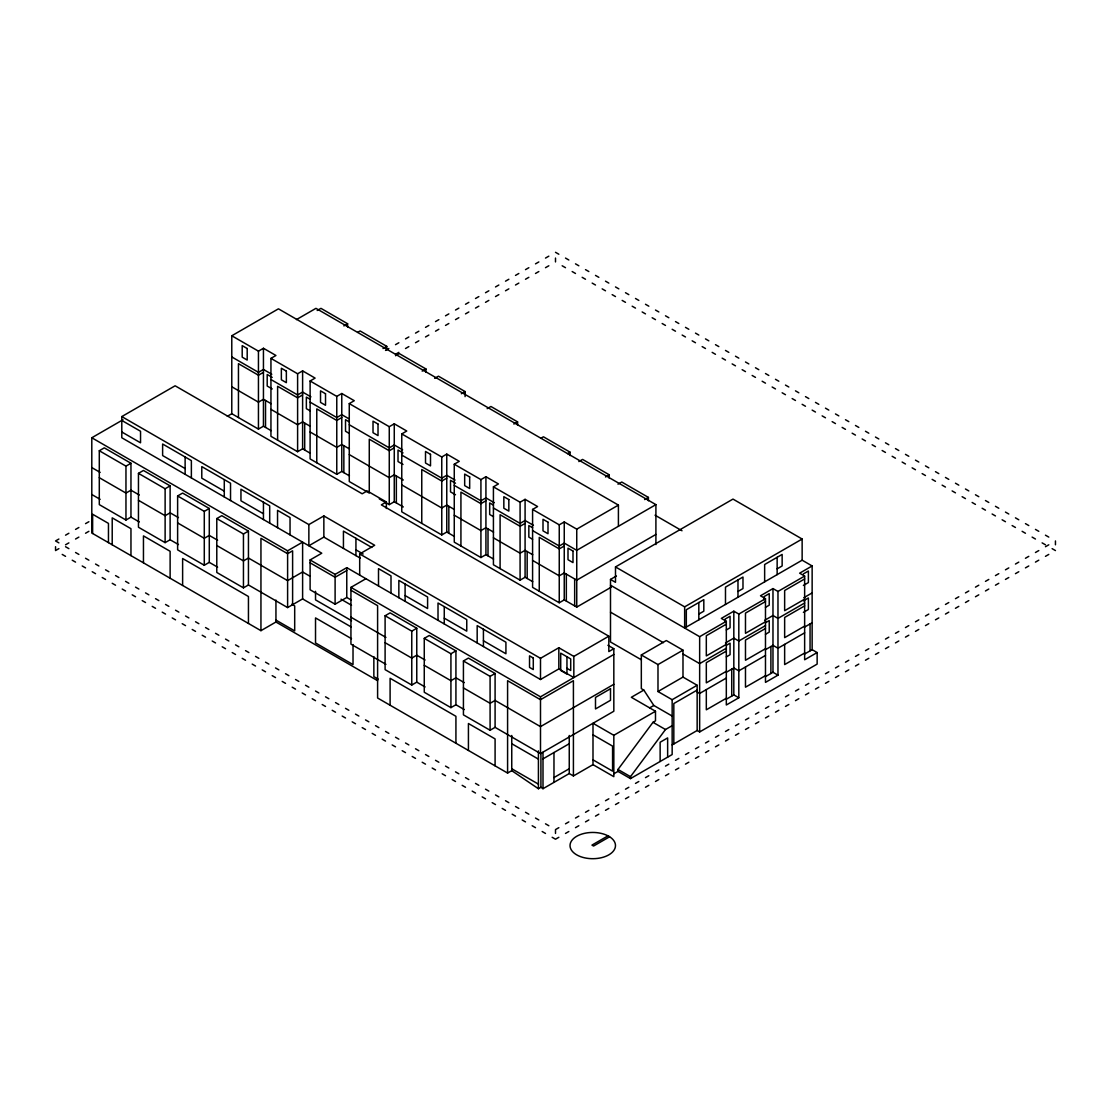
<?xml version="1.0" encoding="UTF-8"?>
<svg xmlns="http://www.w3.org/2000/svg" width="1111" height="1111" viewBox="0 0 1111 1111"><rect width="100%" height="100%" fill="white"/><g stroke="black" fill="none" stroke-linecap="round" stroke-linejoin="round"><path stroke-width="1.5" d="M672.155 744.925L697.152 730.496L697.152 685.265L672.155 699.708L672.155 754.55L630.492 778.603L617.994 771.381L617.994 769.465L652.99 722.317L655.49 720.872L655.49 711.248L631.326 697.291L643.824 690.084L653.823 705.471L672.155 716.053M630.492 778.603L630.492 776.672L665.489 729.524L672.155 725.677M271.084 430.624L263.446 426.207L258.446 429.096L231.782 413.709L231.782 335.772L278.444 308.83L618.41 505.102L618.41 526.281M351.187 600.023L346.771 597.468L335.105 604.203L310.108 589.774L310.108 559.944L321.773 553.209L121.793 437.762L121.793 416.583L175.121 385.795L362.186 493.798L367.185 490.909L386.35 501.978L386.35 508.491M377.643 680.724L275.945 622.007L260.946 630.673L91.796 533.016L91.796 437.762L122.988 419.75M296.443 319.607L315.941 308.344L655.907 504.63L655.907 544.557M317.19 310.511L320.94 308.344L347.604 323.745L347.604 327.106M231.782 335.772L258.446 351.159L263.446 348.271L275.945 355.492L270.945 358.381L270.945 436.317L297.609 451.705L302.609 448.816L310.247 453.232M130.959 517.129L125.96 520.017L99.296 504.63L99.296 450.747L104.295 447.858L130.959 463.259L130.959 517.129L139.292 521.948M263.446 372.338L258.446 375.212L238.448 363.672L238.448 417.555M343.854 325.912L347.604 323.745M99.296 450.747L125.96 466.134L130.959 463.259M357.603 332.397L360.103 330.953L386.767 346.354L386.767 349.715M270.945 358.381L297.609 373.768L302.609 370.893L315.107 378.101L310.108 380.99L310.108 458.926L336.772 474.314L341.771 471.439L349.409 475.841M227.311 416.292L231.782 413.709M170.122 539.752L165.122 542.626L138.458 527.239L138.458 473.355L143.458 470.467L170.122 485.868L170.122 539.752L178.454 544.557M302.609 394.947L297.609 397.835L277.611 386.281L277.611 440.164M383.017 348.521L386.767 346.354M58.883 539.029L55.55 540.946L58.883 542.876M65.549 535.183L68.882 533.252M75.548 529.405L78.881 527.475M85.547 523.628L88.88 521.712M385.517 350.437L388.85 348.521M395.516 344.674L398.849 342.743M405.515 338.897L408.848 336.98M415.514 333.119L418.847 331.203M425.513 327.356L428.846 325.426M435.512 321.579L438.845 319.649M445.511 315.802L448.844 313.885M455.51 310.038L458.843 308.108M465.509 304.261L468.842 302.331M475.508 298.484L478.841 296.568M485.507 292.721L488.84 290.79M495.506 286.944L498.839 285.013M505.505 281.166L508.838 279.25M515.504 275.403L518.837 273.473M525.503 269.626L528.836 267.695M535.502 263.849L538.835 261.932M545.501 258.071L548.834 256.155M58.883 548.64L55.55 550.57L55.55 546.723M65.549 544.793L68.882 542.876M75.548 539.029L78.881 537.099M85.547 533.252L88.88 531.322M395.516 354.298L398.849 352.368M405.515 348.521L408.848 346.59M415.514 342.743L418.847 340.827M425.513 336.98L428.846 335.05M435.512 331.203L438.845 329.273M445.511 325.426L448.844 323.509M455.51 319.649L458.843 317.732M465.509 313.885L468.842 311.955M475.508 308.108L478.841 306.192M485.507 302.331L488.84 300.414M495.506 296.568L498.839 294.637M505.505 290.79L508.838 288.86M515.504 285.013L518.837 283.097M525.503 279.25L528.836 277.319M535.502 273.473L538.835 271.542M545.501 267.695L548.834 265.779M138.458 473.355L165.122 488.757L170.122 485.868M395.516 355.728L399.266 353.576L425.93 368.963L425.93 372.338M310.108 380.99L336.772 396.391L341.771 393.502L354.27 400.71L349.271 403.599L349.271 481.535L369.269 493.076L369.269 439.206L389.267 450.747L394.266 447.858M209.285 562.36L204.285 565.249L177.621 549.848L177.621 495.964L182.621 493.076L209.285 508.477L209.285 562.36L217.617 567.165M341.771 417.555L336.772 420.444L316.774 408.89L316.774 462.773M422.18 371.13L425.93 368.963M177.621 495.964L204.285 511.366L209.285 508.477M434.679 378.351L438.428 376.185L465.092 391.572L465.092 396.627M248.447 584.969L243.448 587.858L216.784 572.457L216.784 518.573L221.783 515.685L248.447 531.086L248.447 584.969L287.61 607.578L302.609 598.912L351.215 626.979M349.271 403.599L389.267 426.693L394.266 423.805L406.765 431.026L401.765 433.915L401.765 511.838L441.761 534.933L446.761 532.044L454.399 536.46M461.343 393.738L465.092 391.572M216.784 518.573L243.448 533.974L248.447 531.086M487.173 408.654L490.923 406.487L517.587 421.888L517.587 425.249M121.793 416.583L308.858 524.586L323.856 515.935L374.685 545.279L359.686 553.931L359.686 575.109M401.765 433.915L441.761 456.996L446.761 454.107L459.26 461.329L454.26 464.217L454.26 542.154L480.924 557.541L485.924 554.653L493.562 559.069M91.796 437.762L287.61 550.806L302.609 542.154L302.609 598.912M513.837 424.041L517.587 421.888M360.27 558.125L323.856 537.099L308.858 545.765L308.858 524.586M386.35 501.978L381.351 504.866L608.828 636.2L608.828 651.588L613.827 648.713L613.827 711.248L540.501 753.577L495.089 727.358L490.09 730.246L463.426 714.859L463.426 660.976L468.425 658.087L495.089 673.488L495.089 727.358M379.268 498.853L389.267 504.63L394.266 501.741L403.293 506.949M446.761 478.161L441.761 481.049L421.763 469.509L421.763 523.392M540.918 438.234L543.418 436.79L570.082 452.191L570.082 455.552M454.26 464.217L480.924 479.605L485.924 476.73L498.422 483.938L493.423 486.826L493.423 564.763L520.087 580.15L525.086 577.276L532.725 581.678M310.108 559.944L335.105 574.387L346.771 567.652L540.501 679.501L558.833 668.919L573.832 677.571L573.832 656.407L608.828 636.2M346.771 570.54L335.105 577.262L310.108 562.833M485.924 500.783L480.924 503.658L460.926 492.117L460.926 546.001M567.582 453.635L570.082 452.191M385.934 664.336L350.937 644.144L350.937 587.372L365.936 578.706M578.831 461.565L582.581 459.412L609.245 474.8L609.245 478.174M493.423 486.826L520.087 502.228L525.086 499.339L537.585 506.547L532.586 509.435L532.586 587.372L559.25 602.759L564.249 599.884L576.748 607.092L611.244 587.177M525.086 523.392L520.087 526.281L500.089 514.726L500.089 568.61M605.495 476.966L609.245 474.8M416.764 682.14L411.764 685.029L385.1 669.641L385.1 615.758L390.1 612.869L416.764 628.257L416.764 682.14L425.096 686.959M617.994 484.188L621.743 482.021L648.407 497.409L648.407 500.783M532.586 509.435L559.25 524.836L564.249 521.948L576.748 529.155L618.41 505.102M385.1 615.758L411.764 631.145L416.764 628.257M564.249 546.001L559.25 548.89L539.252 537.335L539.252 591.219M644.658 499.575L648.407 497.409M455.927 704.749L450.927 707.638L424.263 692.25L424.263 638.367L429.263 635.478L455.927 650.879L455.927 704.749L464.259 709.568M655.907 504.63L576.748 550.334L564.249 543.112L559.25 546.001L532.586 530.6M655.907 534.447L576.748 580.15L564.249 572.943L559.25 575.831L532.586 560.43M424.263 638.367L450.927 653.754L455.927 650.879M641.353 659.781L610.495 641.977L610.495 579.428L615.494 582.317L615.494 566.929L732.982 499.089L802.142 539.029L802.142 560.194L684.654 628.021L684.654 606.856L802.142 539.029M610.495 579.428L616.424 576.012M463.426 660.976L490.09 676.363L495.089 673.488M359.686 553.931L540.501 658.323L558.833 647.741L573.832 656.407M350.937 587.372L540.501 696.819L613.827 654.476M698.819 614.064L703.818 611.189L703.818 599.634L686.32 609.745L686.32 627.062M737.982 591.455L742.981 588.58L742.981 577.026L725.483 587.136L725.483 604.453M777.144 568.846L782.144 565.957L782.144 554.417L764.646 564.513L764.646 581.845M643.824 690.084L641.325 688.639L641.325 654.962L666.322 640.533L682.987 650.157L682.987 677.085L657.99 691.528L657.99 664.586L682.987 650.157M738.815 614.064L733.815 611.189L721.317 618.396L726.316 621.285L726.316 704.999L738.815 697.777L738.815 614.064L765.479 598.676L765.479 682.39L777.978 675.169L777.978 591.455L804.642 576.067L804.642 659.767L817.14 652.56L817.14 664.1L699.652 731.941L697.152 730.496M777.978 591.455L772.978 588.58L760.48 595.788L765.479 598.676M804.503 654.087L812.141 649.671L812.141 565.957L799.642 573.179L804.642 576.067M803.392 573.901L808.391 571.012L808.391 582.567L803.392 585.441M613.827 684.307L540.501 726.636L495.089 700.43L490.09 703.305L463.426 687.917M610.495 585.205L699.652 636.686L726.316 621.285M726.316 624.174L706.318 635.714L706.318 655.921L726.316 644.38M765.479 601.565L745.481 613.105L745.481 633.312L765.479 621.771M804.642 578.956L784.644 590.496L784.644 610.703L804.642 599.162M726.316 629.951L730.066 627.784L730.066 616.23L725.066 619.119L725.066 622.424M765.479 607.342L769.229 605.176L769.229 593.621L764.229 596.51L764.229 599.815M725.483 642.936L733.815 638.131L738.815 641.005L765.479 625.618M764.646 620.327L772.978 615.508L777.978 618.396L804.642 603.009M803.808 597.718L812.141 592.899M726.316 645.338L730.066 643.172L730.066 654.726L726.316 656.893M765.479 622.729L769.229 620.563L769.229 632.117L765.479 634.27M803.392 600.843L808.391 597.954L808.391 609.495L803.392 612.383M350.937 590.26L377.601 605.648L377.601 698.014L507.588 773.062L511.754 770.659L511.754 735.468M726.316 648.227L699.652 663.628L682.987 654.004M726.316 651.115L706.318 662.656L706.318 682.862L726.316 671.322M765.479 628.507L745.481 640.047L745.481 660.253L765.479 648.713M804.642 605.898L784.644 617.438L784.644 637.645L804.642 626.104M543.001 758.869L569.249 743.717M649.657 707.874L653.823 705.471M613.827 735.301L613.827 776.672L592.996 764.646L592.996 723.275L613.827 735.301L655.49 711.248M726.177 672.363L733.815 667.947L738.815 670.836L765.479 655.448M765.34 649.754L772.978 645.338L777.978 648.227L804.642 632.839M804.503 627.146L812.141 622.729M697.152 690.084L673.821 703.555L673.821 743.967M553.972 777.561L569.249 768.743M726.316 678.057L699.652 693.445L697.152 692M511.754 770.659L538.418 788.727L540.918 787.282L540.918 752.98M540.918 787.282L543.001 788.699L569.249 773.548L573.415 775.95L592.996 764.646M726.316 698.264L706.318 709.804L706.318 689.598M765.479 675.655L745.481 687.195L745.481 666.989M804.642 653.032L784.644 664.586L784.644 644.38M726.177 699.305L733.815 694.889L738.815 697.777M765.34 676.696L772.978 672.28L777.978 675.169M613.827 773.784L617.994 771.381M558.833 827.667L555.5 829.598L555.5 833.444M565.499 823.82L568.832 821.89M575.498 818.043L578.831 816.127M585.497 812.28L588.83 810.35M595.496 806.503L598.829 804.572M605.495 800.725L608.828 798.809M615.494 794.948L618.827 793.032M625.493 789.185L628.826 787.255M635.492 783.408L638.825 781.491M645.491 777.631L648.824 775.714M655.49 771.867L658.823 769.937M665.489 766.09L668.822 764.16M675.488 760.313L678.821 758.396M685.487 754.55L688.82 752.619M695.486 748.772L698.819 746.842M705.485 742.995L708.818 741.079M715.484 737.232L718.817 735.301M725.483 731.455L728.816 729.524M735.482 725.677L738.815 723.761M745.481 719.914L748.814 717.984M755.48 714.137L758.813 712.207M765.479 708.36L768.812 706.443M775.478 702.583L778.811 700.666M785.477 696.819L788.81 694.889M795.476 691.042L798.809 689.126M805.475 685.265L808.808 683.348M815.474 679.501L818.807 677.571M825.473 673.724L828.806 671.794M835.472 667.947L838.805 666.031M845.471 662.184L848.804 660.253M855.47 656.407L858.803 654.476M865.469 650.629L868.802 648.713M875.468 644.866L878.801 642.936M885.467 639.089L888.8 637.159M895.466 633.312L898.799 631.395M905.465 627.548L908.798 625.618M915.464 621.771L918.797 619.841M925.463 615.994L928.796 614.077M935.462 610.217L938.795 608.3M945.461 604.453L948.794 602.523M955.46 598.676L958.793 596.76M965.459 592.899L968.792 590.983M975.458 587.136L978.791 585.205M985.457 581.359L988.79 579.428M995.456 575.581L998.789 573.665M1005.455 569.818L1008.788 567.888M1015.454 564.041L1018.787 562.11M1025.453 558.264L1028.786 556.347M1035.452 552.5L1038.785 550.57M1045.451 546.723L1048.784 544.793M558.833 837.291L555.5 839.208L552.167 837.291M565.499 833.444L568.832 831.514M575.498 827.667L578.831 825.737M585.497 821.89L588.83 819.974M595.496 816.127L598.829 814.196M605.495 810.35L608.828 808.419M615.494 804.572L618.827 802.656M625.493 798.809L628.826 796.879M635.492 793.032L638.825 791.101M645.491 787.255L648.824 785.338M655.49 781.491L658.823 779.561M665.489 775.714L668.822 773.784M675.488 769.937L678.821 768.02M685.487 764.16L688.82 762.243M695.486 758.396L698.819 756.466M705.485 752.619L708.818 750.703M715.484 746.842L718.817 744.925M725.483 741.079L728.816 739.148M735.482 735.301L738.815 733.371M745.481 729.524L748.814 727.608M755.48 723.761L758.813 721.831M765.479 717.984L768.812 716.053M775.478 712.207L778.811 710.29M785.477 706.443L788.81 704.513M795.476 700.666L798.809 698.736M805.475 694.889L808.808 692.972M815.474 689.126L818.807 687.195M825.473 683.348L828.806 681.418M835.472 677.571L838.805 675.655M845.471 671.794L848.804 669.877M855.47 666.031L858.803 664.1M865.469 660.253L868.802 658.337M875.468 654.476L878.801 652.56M885.467 648.713L888.8 646.783M895.466 642.936L898.799 641.005M905.465 637.159L908.798 635.242M915.464 631.395L918.797 629.465M925.463 625.618L928.796 623.688M935.462 619.841L938.795 617.924M945.461 614.077L948.794 612.147M955.46 608.3L958.793 606.37M965.459 602.523L968.792 600.607M975.458 596.76L978.791 594.829M985.457 590.983L988.79 589.052M995.456 585.205L998.789 583.289M1005.455 579.428L1008.788 577.512M1015.454 573.665L1018.787 571.734M1025.453 567.888L1028.786 565.971M1035.452 562.11L1038.785 560.194M1045.451 556.347L1048.784 554.417M607.967 835.861L591.955 845.11L593.552 846.04L609.578 836.791M555.5 252.308L558.833 254.225M565.499 258.071L568.832 260.002M575.498 263.849L578.831 265.779M585.497 269.626L588.83 271.542M595.496 275.403L598.829 277.319M605.495 281.166L608.828 283.097M615.494 286.944L618.827 288.86M625.493 292.721L628.826 294.637M635.492 298.484L638.825 300.414M645.491 304.261L648.824 306.192M655.49 310.038L658.823 311.955M665.489 315.802L668.822 317.732M675.488 321.579L678.821 323.509M685.487 327.356L688.82 329.273M695.486 333.119L698.819 335.05M705.485 338.897L708.818 340.827M715.484 344.674L718.817 346.59M725.483 350.437L728.816 352.368M735.482 356.214L738.815 358.145M745.481 361.992L748.814 363.908M755.48 367.769L758.813 369.685M765.479 373.532L768.812 375.462M775.478 379.309L778.811 381.226M785.477 385.086L788.81 387.003M795.476 390.85L798.809 392.78M805.475 396.627L808.808 398.557M815.474 402.404L818.807 404.321M825.473 408.168L828.806 410.098M835.472 413.945L838.805 415.875M845.471 419.722L848.804 421.638M855.47 425.485L858.803 427.416M865.469 431.262L868.802 433.193M875.468 437.04L878.801 438.956M885.467 442.817L888.8 444.733M895.466 448.58L898.799 450.51M905.465 454.357L908.798 456.274M915.464 460.135L918.797 462.051M925.463 465.898L928.796 467.828M935.462 471.675L938.795 473.605M945.461 477.452L948.794 479.369M955.46 483.216L958.793 485.146M965.459 488.993L968.792 490.923M975.458 494.77L978.791 496.686M985.457 500.533L988.79 502.464M995.456 506.31L998.789 508.241M1005.455 512.088L1008.788 514.004M1015.454 517.851L1018.787 519.781M1025.453 523.628L1028.786 525.559M1035.452 529.405L1038.785 531.322M1045.451 535.183L1048.784 537.099M562.166 265.779L565.499 267.695M572.165 271.542L575.498 273.473M582.164 277.319L585.497 279.25M592.163 283.097L595.496 285.013M602.162 288.86L605.495 290.79M612.161 294.637L615.494 296.568M622.16 300.414L625.493 302.331M632.159 306.192L635.492 308.108M642.158 311.955L645.491 313.885M652.157 317.732L655.49 319.649M662.156 323.509L665.489 325.426M672.155 329.273L675.488 331.203M682.154 335.05L685.487 336.98M692.153 340.827L695.486 342.743M702.152 346.59L705.485 348.521M712.151 352.368L715.484 354.298M722.15 358.145L725.483 360.061M732.149 363.908L735.482 365.838M742.148 369.685L745.481 371.616M752.147 375.462L755.48 377.379M762.146 381.24L765.479 383.156M772.145 387.003L775.478 388.933M782.144 392.78L785.477 394.697M792.143 398.557L795.476 400.474M802.142 404.321L805.475 406.251M812.141 410.098L815.474 412.028M822.14 415.875L825.473 417.792M832.139 421.638L835.472 423.569M842.138 427.416L845.471 429.346M852.137 433.193L855.47 435.109M862.136 438.956L865.469 440.886M872.135 444.733L875.468 446.664M882.134 450.51L885.467 452.427M892.133 456.274L895.466 458.204M902.132 462.051L905.465 463.981M912.131 467.828L915.464 469.745M922.13 473.605L925.463 475.522M932.129 479.369L935.462 481.299M942.128 485.146L945.461 487.062M952.127 490.923L955.46 492.84M962.126 496.686L965.459 498.617M972.125 502.464L975.458 504.394M982.124 508.241L985.457 510.157M992.123 514.004L995.456 515.935M1002.122 519.781L1005.455 521.712M1012.121 525.559L1015.454 527.475M1022.12 531.322L1025.453 533.252M1032.119 537.099L1035.452 539.029M1042.118 542.876L1045.451 544.793M1052.117 548.64L1055.45 550.57M802.142 560.194L812.141 565.957M655.046 515.198L682.001 530.766M812.141 649.671L817.14 652.56M615.494 566.929L684.654 606.856M271.778 374.254L263.446 369.449L258.446 372.338L231.782 356.937M310.941 396.863L302.609 392.058L297.609 394.947L270.945 379.545M348.715 418.68L341.771 414.667L336.772 417.555L310.108 402.154M402.599 449.788L394.266 444.969L389.267 447.858L349.271 424.763M455.093 480.091L446.761 475.286L441.761 478.161L401.765 455.079M494.256 502.7L485.924 497.895L480.924 500.783L454.26 485.382M533.419 525.309L525.086 520.504L520.087 523.392L493.423 507.991M272.195 377.379L267.195 374.49L267.195 386.045L272.195 388.933M310.108 399.266L306.358 397.113L306.358 408.654L310.108 410.82M349.271 421.888L345.521 419.722L345.521 431.262L349.271 433.429M403.015 452.913L398.016 450.024L398.016 461.565L403.015 464.454M455.51 483.216L450.51 480.327L450.51 491.881L455.51 494.77M493.423 505.102L489.673 502.936L489.673 514.49L493.423 516.657M532.586 527.711L528.836 525.559L528.836 537.099L532.586 539.266M271.084 403.682L263.446 399.266L258.446 402.154L231.782 386.767M310.247 426.291L302.609 421.888L297.609 424.763L270.945 409.376M349.409 448.9L341.771 444.497L336.772 447.386L310.108 431.985M403.293 480.008L394.266 474.8L389.267 477.688L349.271 454.593M454.399 509.518L446.761 505.102L441.761 507.991L401.765 484.896M493.562 532.127L485.924 527.725L480.924 530.6L454.26 515.212M532.725 554.736L525.086 550.334L520.087 553.209L493.423 537.821M610.495 612.147L663.378 642.686M682.987 677.085L697.152 685.265M641.325 654.962L657.99 664.586M607.898 645.283L613.827 648.713M657.99 691.528L672.155 699.708M371.796 547.459L343.438 531.086L343.438 548.403M566.957 668.308L570.707 670.475L570.707 658.934L560.708 653.157L560.708 670.475L566.957 674.085L566.957 656.768M355.937 549.848L363.144 554.014M652.99 722.317L665.489 729.524M121.793 420.444L140.541 431.262L140.541 442.803L121.793 431.985M185.12 468.55L162.623 455.552L162.623 444.011L191.37 460.607L191.37 477.924M224.283 491.159L201.785 478.161L201.785 466.62L230.532 483.216L230.532 500.533M263.446 513.768L240.948 500.783L240.948 489.229L269.695 505.824L269.695 523.142M405.098 595.552L427.596 608.536L427.596 596.996L398.849 580.4L398.849 597.718M444.261 618.16L466.759 631.145L466.759 619.605L438.012 603.009L438.012 620.327M483.424 640.769L505.922 653.754L505.922 642.214L477.175 625.618L477.175 642.936M592.996 734.815L612.578 746.12L612.578 771.145L592.996 759.841M309.983 576.234L302.609 571.971L287.61 580.636L248.447 558.028L243.448 560.916L216.784 545.515M341.021 599.204L351.52 605.273M617.994 769.465L630.492 776.672M91.796 467.578L100.129 472.397M139.292 495.006L130.959 490.201L125.96 493.076L99.296 477.688M178.454 517.615L170.122 512.81L165.122 515.685L138.458 500.297M217.617 540.224L209.285 535.419L204.285 538.307L177.621 522.906M350.937 617.202L385.934 637.408M425.096 660.017L416.764 655.198L411.764 658.087L385.1 642.7M464.259 682.626L455.927 677.807L450.927 680.696L424.263 665.308M351.52 620.66L315.524 599.884L315.524 591.33M291.804 604.231L294.693 605.898L294.693 630.909L275.945 620.091M351.52 638.7L315.524 617.924L315.524 642.936L353.02 664.586L353.02 644.574M91.796 494.52L100.129 499.339M511.754 743.717L538.418 759.119M378.184 679.113L373.851 676.613L373.851 656.601M511.754 768.743L538.418 784.13M65.549 546.723L68.882 548.64M75.548 552.5L78.881 554.417M85.547 558.264L88.88 560.194M95.546 564.041L98.879 565.971M105.545 569.818L108.878 571.734M115.544 575.581L118.877 577.512M125.543 581.359L128.876 583.289M135.542 587.136L138.875 589.052M145.541 592.899L148.874 594.829M155.54 598.676L158.873 600.607M165.539 604.453L168.872 606.37M175.538 610.217L178.871 612.147M185.537 615.994L188.87 617.924M195.536 621.771L198.869 623.688M205.535 627.548L208.868 629.465M215.534 633.312L218.867 635.242M225.533 639.089L228.866 641.005M235.532 644.866L238.865 646.783M245.531 650.629L248.864 652.56M255.53 656.407L258.863 658.337M265.529 662.184L268.862 664.1M275.528 667.947L278.861 669.877M285.527 673.724L288.86 675.655M295.526 679.501L298.859 681.418M305.525 685.265L308.858 687.195M315.524 691.042L318.857 692.972M325.523 696.819L328.856 698.736M335.522 702.583L338.855 704.513M345.521 708.36L348.854 710.29M355.52 714.137L358.853 716.053M365.519 719.914L368.852 721.831M375.518 725.677L378.851 727.608M385.517 731.455L388.85 733.371M395.516 737.232L398.849 739.148M405.515 742.995L408.848 744.925M415.514 748.772L418.847 750.703M425.513 754.55L428.846 756.466M435.512 760.313L438.845 762.243M445.511 766.09L448.844 768.02M455.51 771.867L458.843 773.784M465.509 777.631L468.842 779.561M475.508 783.408L478.841 785.338M485.507 789.185L488.84 791.101M495.506 794.948L498.839 796.879M505.505 800.725L508.838 802.656M515.504 806.503L518.837 808.419M525.503 812.28L528.836 814.196M535.502 818.043L538.835 819.974M545.501 823.82L548.834 825.737M62.216 554.417L65.549 556.347M72.215 560.194L75.548 562.11M82.214 565.971L85.547 567.888M92.213 571.734L95.546 573.665M102.212 577.512L105.545 579.428M112.211 583.289L115.544 585.205M122.21 589.052L125.543 590.983M132.209 594.829L135.542 596.76M142.208 600.607L145.541 602.523M152.207 606.37L155.54 608.3M162.206 612.147L165.539 614.077M172.205 617.924L175.538 619.841M182.204 623.688L185.537 625.618M192.203 629.465L195.536 631.395M202.202 635.242L205.535 637.159M212.201 641.005L215.534 642.936M222.2 646.783L225.533 648.713M232.199 652.56L235.532 654.476M242.198 658.337L245.531 660.253M252.197 664.1L255.53 666.031M262.196 669.877L265.529 671.794M272.195 675.655L275.528 677.571M282.194 681.418L285.527 683.348M292.193 687.195L295.526 689.126M302.192 692.972L305.525 694.889M312.191 698.736L315.524 700.666M322.19 704.513L325.523 706.443M332.189 710.29L335.522 712.207M342.188 716.053L345.521 717.984M352.187 721.831L355.52 723.761M362.186 727.608L365.519 729.524M372.185 733.371L375.518 735.301M382.184 739.148L385.517 741.079M392.183 744.925L395.516 746.842M402.182 750.703L405.515 752.619M412.181 756.466L415.514 758.396M422.18 762.243L425.513 764.16M432.179 768.02L435.512 769.937M442.178 773.784L445.511 775.714M452.177 779.561L455.51 781.491M462.176 785.338L465.509 787.255M472.175 791.101L475.508 793.032M482.174 796.879L485.507 798.809M492.173 802.656L495.506 804.572M502.172 808.419L505.505 810.35M512.171 814.196L515.504 816.127M522.17 819.974L525.503 821.89M532.169 825.737L535.502 827.667M542.168 831.514L545.501 833.444M1055.45 540.946L1055.45 544.793M810.058 623.938L810.058 650.879M777.144 557.305L777.144 574.623M772.978 588.58L772.978 672.28M770.895 646.546L770.895 673.488M737.982 579.914L737.982 597.232M733.815 611.189L733.815 694.889M731.732 669.155L731.732 696.097M699.652 636.686L699.652 731.941M698.819 602.523L698.819 619.841M667.642 757.16L667.642 737.912L660.142 742.245L660.142 761.479M576.748 529.155L576.748 607.092M574.665 578.956L574.665 605.898M573.415 775.95L573.415 680.696L540.501 699.708L507.588 680.696L507.588 773.062M569.249 735.468L569.249 773.548M566.332 574.137L566.332 601.079M564.249 521.948L564.249 599.884M559.25 524.836L559.25 602.759M558.833 647.741L558.833 668.919M555.5 258.071L555.5 261.932M553.972 752.536L553.972 782.366M543.001 752.272L543.001 788.699M540.501 658.323L540.501 679.501M540.501 696.819L540.501 753.577M538.418 750.869L538.418 788.727M527.169 551.528L527.169 578.47M525.086 499.339L525.086 577.276M520.087 502.228L520.087 580.15M495.089 765.854L495.089 738.912L468.425 723.511L468.425 750.453M490.09 676.363L490.09 730.246M488.007 528.919L488.007 555.861M485.924 476.73L485.924 554.653M483.424 629.229L483.424 646.546M480.924 479.605L480.924 557.541M455.927 743.245L455.927 716.303L390.1 678.293L390.1 705.235M450.927 653.754L450.927 707.638M448.844 506.31L448.844 533.252M446.761 454.107L446.761 532.044M444.261 606.62L444.261 623.938M441.761 456.996L441.761 534.933M411.764 631.145L411.764 685.029M405.098 583.997L405.098 601.329M396.349 476.008L396.349 502.95M394.266 423.805L394.266 501.741M391.003 593.191L391.003 575.859L378.504 568.651L378.504 585.969M389.267 426.693L389.267 504.63M355.937 538.307L355.937 555.625M346.771 567.652L346.771 597.468M343.854 445.692L343.854 472.633M341.771 393.502L341.771 471.439M336.772 396.391L336.772 474.314M335.105 574.387L335.105 604.203M323.856 515.935L323.856 537.099M304.692 423.083L304.692 450.024M302.609 370.893L302.609 448.816M297.609 373.768L297.609 451.705M292.61 604.69L292.61 550.806L287.61 553.695L260.946 538.307L260.946 630.673M290.04 534.891L290.04 517.573L277.542 510.352L277.542 527.683M287.61 550.806L287.61 607.578M275.945 600.079L275.945 622.007M265.529 400.474L265.529 427.416M263.446 348.271L263.446 426.207M263.446 502.228L263.446 519.545M258.446 351.159L258.446 429.096M248.447 623.452L248.447 596.51L182.621 558.514L182.621 585.441M243.448 533.974L243.448 587.858M224.283 479.605L224.283 496.923M204.285 511.366L204.285 565.249M185.12 456.996L185.12 474.314M170.122 578.234L170.122 551.292L143.458 535.891L143.458 562.833M165.122 488.757L165.122 542.626M130.959 555.625L130.959 528.683L112.211 517.851L112.211 544.793M125.96 466.134L125.96 520.017M108.461 542.626L108.461 523.392L92.63 514.254L92.63 533.488M610.495 688.751L595.496 697.416L595.496 708.957L610.495 700.305L610.495 688.751M608.828 836.291L606.592 835.166A22.72 13.124 0 0 0 570.568 842.735A22.72 13.124 0 0 0 597.676 858.386A22.72 13.124 0 0 0 610.786 837.583L608.828 836.291M247.197 348.521L242.198 345.632L242.198 357.173L247.197 360.061L247.197 348.521M286.36 371.13L281.361 368.241L281.361 379.781L286.36 382.67L286.36 371.13M325.523 393.738L320.524 390.85L320.524 402.404L325.523 405.279L325.523 393.738M378.018 424.041L373.018 421.166L373.018 432.707L378.018 435.595L378.018 424.041M430.512 454.357L425.513 451.469L425.513 463.009L430.512 465.898L430.512 454.357M469.675 476.966L464.676 474.078L464.676 485.618L469.675 488.507L469.675 476.966M508.838 499.575L503.839 496.686L503.839 508.241L508.838 511.116L508.838 499.575M548.001 522.184L543.001 519.295L543.001 530.85L548.001 533.724L548.001 522.184M572.998 551.056L567.999 548.167L567.999 559.708L572.998 562.597L572.998 551.056M533.28 658.004L529.53 655.851L529.53 667.392L533.28 669.558L533.28 658.004"/></g></svg>
